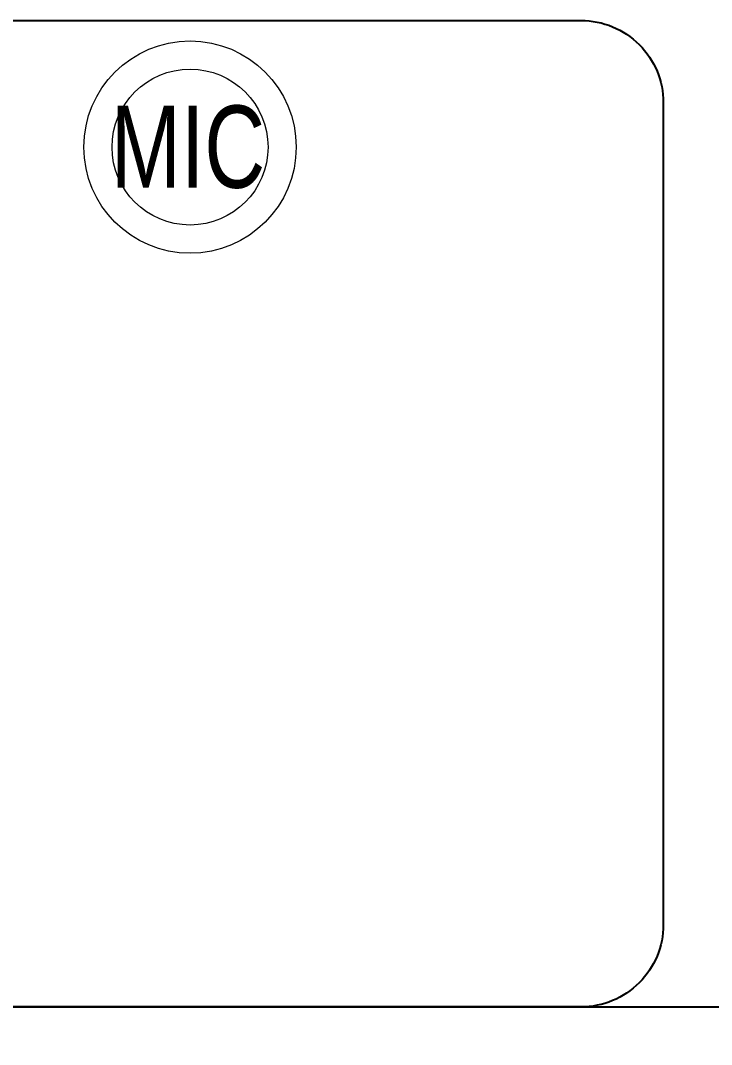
# Model space of a CAD drawing. Header units: feet. Extents: x 3359029 to 3367816, y -5719224 to -5712319.
# Drawn here: x 3366353 to 3366773, y -5715692 to -5715069 of the extents above; entities that cross this region are included whole.
import ezdxf

# ---------------------------------------------------------------- set-up
doc = ezdxf.new("R2010")
doc.units = ezdxf.units.FT
doc.header["$LTSCALE"] = 33
doc.header["$MEASUREMENT"] = 0
for name, color, linetype, lineweight in [('LENS-FURNITURE', 13, 'Continuous', 9), ('LENS_PARTITION', 21, 'Continuous', 25), ('LK-EQPMT', 3, 'Continuous', 18)]:
    doc.layers.add(name, color=color, linetype=linetype, lineweight=lineweight)
doc.layers.add('PDF_Geometry', color=7, linetype='Continuous')
doc.styles.get("Standard").update_dxf_attribs({"font": 'GILC____.TTF'})

# ---------------------------------------------------------------- blocks, each defined once
blk = doc.blocks.new('MOROTISED TABLE-TRIAL SET 950x600')
at = {"layer": 'PDF_Geometry', "lineweight": 25}
blk.add_lwpolyline([(415.5923622683621, 2.18279e-11), (550.0003704861738, 2.18279e-11, 0.4142524001247118), (599.9958994225599, 50.00260162355697), (599.9958994225599, 899.9973678589085, 0.4142518501714829), (550.0003704861738, 950.0000000000218), (50.00260613718999, 950.0000000000218, 0.4142929195148918), (4.605390131e-07, 899.9973678589085), (4.605390131e-07, 50.00260162355697, 0.414163635492108), (50.00260613718999, 2.18279e-11), (415.5923622683621, 2.18279e-11)], format="xyb", dxfattribs=at)
blk = doc.blocks.new('MIC')
at = {"layer": 'LK-EQPMT', "ltscale": 12}
for radius in [64.54701859105262, 47.40596281792385]:
    blk.add_circle((234.5401449967176, 64.54701859102352), radius, dxfattribs=at)
at = {"layer": 'LK-EQPMT', "ltscale": 12, "insert": (233.2398255821317, 64.46170233917655), "char_height": 50, "attachment_point": 5}
blk.add_mtext_dynamic_manual_height_columns('MIC', width=466.4796511627907, gutter_width=12.5, heights=[0], dxfattribs=at)

msp = doc.modelspace()

# ---------------------------------------------------------------- linework, layer by layer
at = {"layer": 'LENS_PARTITION'}
msp.add_lwpolyline([(3365765.546694433, -5715669.019963296), (3367565.546694434, -5715669.019963296), (3367565.546694434, -5715769.019963296), (3365765.546694433, -5715769.019963296)], close=True, dxfattribs=at)

# ---------------------------------------------------------------- block references
msp.add_blockref('MIC', (3366221.245731759, -5715210.585953429))
at = {"layer": 'LENS-FURNITURE', "xscale": -1, "rotation": 270}
msp.add_blockref('MOROTISED TABLE-TRIAL SET 950x600', (3365793.48864555, -5715669.019963756), dxfattribs=at)

doc.saveas('drawing.dxf')
